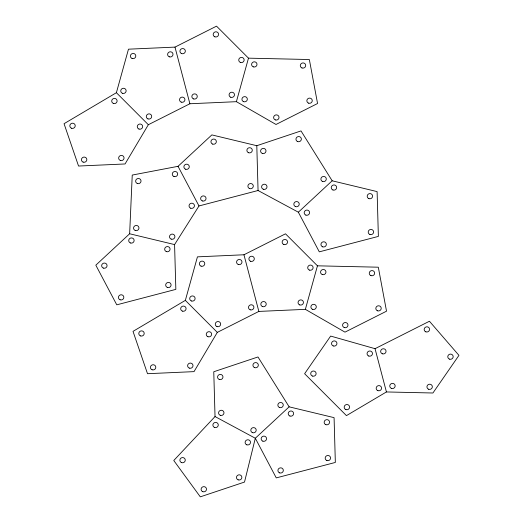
<?xml version="1.0" encoding="UTF-8"?>
<svg xmlns="http://www.w3.org/2000/svg" width="523" height="523" viewBox="0 0 523 523"><rect width="100%" height="100%" fill="white"/><g stroke="black" fill="none" stroke-linecap="round" stroke-linejoin="round"><path stroke-width="0.78" d="M129.645 233.768L132.241 175.068L178.036 166.314L211.861 134.901L256.8 145.708L301.013 130.92L332.17 180.788L377.109 191.601L378.377 236.396L319.305 251.851L298.352 212.201L258.061 190.509L198.995 205.957L174.577 244.581L175.846 289.376L116.773 304.831L95.82 265.181L129.645 233.768L174.577 244.581M116.394 92.708L128.475 49.182L174.983 47.109L216.529 26.15L248.484 58.158L309.348 59.53L317.559 103.515L276.013 124.474L236.403 101.678L189.888 103.757L148.349 124.716L125.062 163.961L78.548 166.039L64.048 123.703L116.394 92.708L148.349 124.716M236.403 101.678L248.484 58.158M185.358 300.372L197.439 256.852L243.953 254.773L285.493 233.814L317.448 265.821L378.312 267.201L386.523 311.185L344.984 332.138L305.367 309.348L258.859 311.42L217.313 332.38L194.026 371.631L147.512 373.703L133.012 331.366L185.358 300.372L217.313 332.38M305.367 309.348L317.448 265.821M215.031 416.556L173.767 460.502L200.302 496.85L244.509 482.062L255.316 438.248L289.141 406.835L334.079 417.648L335.341 462.443L276.268 477.898L255.316 438.248L215.031 416.556L213.763 371.755L257.976 356.967L289.141 406.835M298.352 212.201L332.17 180.788M386.432 391.949L346.448 415.622L304.615 373.716L330.647 336.073L375.043 348.684L429.435 321.246L458.952 355.365L432.92 393.002L386.432 391.949L375.043 348.684M178.036 166.314L198.995 205.957M243.953 254.773L258.859 311.42M174.983 47.109L189.888 103.757M256.8 145.708L258.061 190.509M171.204 239.129A2.713 2.602 -13.7 0 0 174.885 236.265A2.713 2.602 -13.7 0 0 170.531 234.677A2.713 2.602 -13.7 0 0 171.204 239.129M135.254 230.486A2.713 2.602 -13.7 0 0 138.935 227.616A2.713 2.602 -13.7 0 0 134.581 226.028A2.713 2.602 -13.7 0 0 135.254 230.486M137.333 183.521A2.713 2.602 -13.7 0 0 141.007 180.657A2.713 2.602 -13.7 0 0 136.653 179.069A2.713 2.602 -13.7 0 0 137.333 183.521M173.969 176.519A2.713 2.602 -13.7 0 0 177.65 173.649A2.713 2.602 -13.7 0 0 173.296 172.06A2.713 2.602 -13.7 0 0 173.969 176.519M190.732 208.232A2.713 2.602 -13.7 0 0 194.412 205.369A2.713 2.602 -13.7 0 0 190.058 203.78A2.713 2.602 -13.7 0 0 190.732 208.232M167.38 287.454A2.713 2.602 -13.7 0 0 171.06 284.584A2.713 2.602 -13.7 0 0 166.706 282.995A2.713 2.602 -13.7 0 0 167.38 287.454M120.127 299.81A2.713 2.602 -13.7 0 0 123.807 296.946A2.713 2.602 -13.7 0 0 119.453 295.358A2.713 2.602 -13.7 0 0 120.127 299.81M103.364 268.096A2.713 2.602 -13.7 0 0 107.038 265.226A2.713 2.602 -13.7 0 0 102.685 263.638A2.713 2.602 -13.7 0 0 103.364 268.096M130.423 242.966A2.713 2.602 -13.7 0 0 134.104 240.096A2.713 2.602 -13.7 0 0 129.743 238.508A2.713 2.602 -13.7 0 0 130.423 242.966M166.373 251.615A2.713 2.602 -13.7 0 0 170.047 248.745A2.713 2.602 -13.7 0 0 165.693 247.157A2.713 2.602 -13.7 0 0 166.373 251.615M332.948 189.986A2.713 2.602 -13.7 0 0 336.629 187.123A2.713 2.602 -13.7 0 0 332.275 185.528A2.713 2.602 -13.7 0 0 332.948 189.986M368.898 198.635A2.713 2.602 -13.7 0 0 372.579 195.765A2.713 2.602 -13.7 0 0 368.225 194.177A2.713 2.602 -13.7 0 0 368.898 198.635M369.911 234.474A2.713 2.602 -13.7 0 0 373.592 231.604A2.713 2.602 -13.7 0 0 369.238 230.015A2.713 2.602 -13.7 0 0 369.911 234.474M322.652 246.836A2.713 2.602 -13.7 0 0 326.332 243.966A2.713 2.602 -13.7 0 0 321.978 242.378A2.713 2.602 -13.7 0 0 322.652 246.836M305.89 215.116A2.713 2.602 -13.7 0 0 309.57 212.253A2.713 2.602 -13.7 0 0 305.216 210.658A2.713 2.602 -13.7 0 0 305.89 215.116M202.342 200.943A2.713 2.602 -13.7 0 0 206.023 198.08A2.713 2.602 -13.7 0 0 201.669 196.485A2.713 2.602 -13.7 0 0 202.342 200.943M185.58 169.223A2.713 2.602 -13.7 0 0 189.261 166.36A2.713 2.602 -13.7 0 0 184.907 164.771A2.713 2.602 -13.7 0 0 185.58 169.223M212.639 144.093A2.713 2.602 -13.7 0 0 216.319 141.23A2.713 2.602 -13.7 0 0 211.965 139.641A2.713 2.602 -13.7 0 0 212.639 144.093M248.588 152.742A2.713 2.602 -13.7 0 0 252.269 149.879A2.713 2.602 -13.7 0 0 247.915 148.29A2.713 2.602 -13.7 0 0 248.588 152.742M249.602 188.581A2.713 2.602 -13.7 0 0 253.282 185.717A2.713 2.602 -13.7 0 0 248.922 184.122A2.713 2.602 -13.7 0 0 249.602 188.581M263.304 189.254A2.713 2.602 -13.7 0 0 266.985 186.384A2.713 2.602 -13.7 0 0 262.631 184.796A2.713 2.602 -13.7 0 0 263.304 189.254M262.298 153.416A2.713 2.602 -13.7 0 0 265.972 150.546A2.713 2.602 -13.7 0 0 261.618 148.957A2.713 2.602 -13.7 0 0 262.298 153.416M297.665 141.583A2.713 2.602 -13.7 0 0 301.34 138.713A2.713 2.602 -13.7 0 0 296.986 137.124A2.713 2.602 -13.7 0 0 297.665 141.583M322.593 181.481A2.713 2.602 -13.7 0 0 326.274 178.611A2.713 2.602 -13.7 0 0 321.92 177.022A2.713 2.602 -13.7 0 0 322.593 181.481M295.534 206.611A2.713 2.602 -13.7 0 0 299.215 203.741A2.713 2.602 -13.7 0 0 294.861 202.153A2.713 2.602 -13.7 0 0 295.534 206.611M301.993 67.964A2.713 2.602 -13.7 0 0 305.667 65.094A2.713 2.602 -13.7 0 0 301.313 63.505A2.713 2.602 -13.7 0 0 301.993 67.964M308.557 103.149A2.713 2.602 -13.7 0 0 312.238 100.279A2.713 2.602 -13.7 0 0 307.884 98.69A2.713 2.602 -13.7 0 0 308.557 103.149M275.327 119.917A2.713 2.602 -13.7 0 0 279.001 117.047A2.713 2.602 -13.7 0 0 274.647 115.459A2.713 2.602 -13.7 0 0 275.327 119.917M243.633 101.678A2.713 2.602 -13.7 0 0 247.314 98.814A2.713 2.602 -13.7 0 0 242.96 97.219A2.713 2.602 -13.7 0 0 243.633 101.678M253.295 66.859A2.713 2.602 -13.7 0 0 256.976 63.996A2.713 2.602 -13.7 0 0 252.622 62.4A2.713 2.602 -13.7 0 0 253.295 66.859M181.233 102.142A2.713 2.602 -13.7 0 0 184.913 99.278A2.713 2.602 -13.7 0 0 180.559 97.69A2.713 2.602 -13.7 0 0 181.233 102.142M148.002 118.911A2.713 2.602 -13.7 0 0 151.677 116.047A2.713 2.602 -13.7 0 0 147.323 114.452A2.713 2.602 -13.7 0 0 148.002 118.911M122.441 93.303A2.713 2.602 -13.7 0 0 126.115 90.44A2.713 2.602 -13.7 0 0 121.761 88.851A2.713 2.602 -13.7 0 0 122.441 93.303M132.103 58.484A2.713 2.602 -13.7 0 0 135.777 55.621A2.713 2.602 -13.7 0 0 131.423 54.032A2.713 2.602 -13.7 0 0 132.103 58.484M169.308 56.824A2.713 2.602 -13.7 0 0 172.989 53.961A2.713 2.602 -13.7 0 0 168.635 52.372A2.713 2.602 -13.7 0 0 169.308 56.824M120.342 160.456A2.713 2.602 -13.7 0 0 124.023 157.586A2.713 2.602 -13.7 0 0 119.669 155.998A2.713 2.602 -13.7 0 0 120.342 160.456M83.131 162.117A2.713 2.602 -13.7 0 0 86.811 159.247A2.713 2.602 -13.7 0 0 82.457 157.658A2.713 2.602 -13.7 0 0 83.131 162.117M71.533 128.246A2.713 2.602 -13.7 0 0 75.207 125.383A2.713 2.602 -13.7 0 0 70.853 123.788A2.713 2.602 -13.7 0 0 71.533 128.246M113.413 103.449A2.713 2.602 -13.7 0 0 117.087 100.586A2.713 2.602 -13.7 0 0 112.733 98.997A2.713 2.602 -13.7 0 0 113.413 103.449M138.974 129.057A2.713 2.602 -13.7 0 0 142.648 126.193A2.713 2.602 -13.7 0 0 138.294 124.598A2.713 2.602 -13.7 0 0 138.974 129.057M214.875 36.832A2.713 2.602 -13.7 0 0 218.555 33.969A2.713 2.602 -13.7 0 0 214.201 32.38A2.713 2.602 -13.7 0 0 214.875 36.832M240.436 62.44A2.713 2.602 -13.7 0 0 244.117 59.576A2.713 2.602 -13.7 0 0 239.763 57.981A2.713 2.602 -13.7 0 0 240.436 62.44M230.774 97.258A2.713 2.602 -13.7 0 0 234.454 94.388A2.713 2.602 -13.7 0 0 230.1 92.8A2.713 2.602 -13.7 0 0 230.774 97.258M193.562 98.919A2.713 2.602 -13.7 0 0 197.243 96.055A2.713 2.602 -13.7 0 0 192.889 94.46A2.713 2.602 -13.7 0 0 193.562 98.919M181.638 53.601A2.713 2.602 -13.7 0 0 185.319 50.738A2.713 2.602 -13.7 0 0 180.965 49.142A2.713 2.602 -13.7 0 0 181.638 53.601M312.414 376.057A2.713 2.602 -13.7 0 0 316.095 373.187A2.713 2.602 -13.7 0 0 311.741 371.598A2.713 2.602 -13.7 0 0 312.414 376.057M333.249 345.945A2.713 2.602 -13.7 0 0 336.923 343.075A2.713 2.602 -13.7 0 0 332.569 341.486A2.713 2.602 -13.7 0 0 333.249 345.945M368.761 356.032A2.713 2.602 -13.7 0 0 372.441 353.162A2.713 2.602 -13.7 0 0 368.087 351.574A2.713 2.602 -13.7 0 0 368.761 356.032M377.868 390.642A2.713 2.602 -13.7 0 0 381.548 387.778A2.713 2.602 -13.7 0 0 377.194 386.183A2.713 2.602 -13.7 0 0 377.868 390.642M345.886 409.581A2.713 2.602 -13.7 0 0 349.56 406.711A2.713 2.602 -13.7 0 0 345.206 405.122A2.713 2.602 -13.7 0 0 345.886 409.581M425.859 331.844A2.713 2.602 -13.7 0 0 429.54 328.98A2.713 2.602 -13.7 0 0 425.186 327.391A2.713 2.602 -13.7 0 0 425.859 331.844M449.473 359.138A2.713 2.602 -13.7 0 0 453.153 356.274A2.713 2.602 -13.7 0 0 448.799 354.686A2.713 2.602 -13.7 0 0 449.473 359.138M428.644 389.249A2.713 2.602 -13.7 0 0 432.325 386.386A2.713 2.602 -13.7 0 0 427.964 384.797A2.713 2.602 -13.7 0 0 428.644 389.249M391.452 388.412A2.713 2.602 -13.7 0 0 395.133 385.543A2.713 2.602 -13.7 0 0 390.779 383.954A2.713 2.602 -13.7 0 0 391.452 388.412M382.346 353.796A2.713 2.602 -13.7 0 0 386.026 350.933A2.713 2.602 -13.7 0 0 381.672 349.344A2.713 2.602 -13.7 0 0 382.346 353.796M189.313 368.12A2.713 2.602 -13.7 0 0 192.987 365.257A2.713 2.602 -13.7 0 0 188.633 363.668A2.713 2.602 -13.7 0 0 189.313 368.12M152.101 369.781A2.713 2.602 -13.7 0 0 155.776 366.917A2.713 2.602 -13.7 0 0 151.422 365.329A2.713 2.602 -13.7 0 0 152.101 369.781M140.497 335.916A2.713 2.602 -13.7 0 0 144.178 333.046A2.713 2.602 -13.7 0 0 139.824 331.458A2.713 2.602 -13.7 0 0 140.497 335.916M182.377 311.12A2.713 2.602 -13.7 0 0 186.057 308.25A2.713 2.602 -13.7 0 0 181.703 306.661A2.713 2.602 -13.7 0 0 182.377 311.12M207.938 336.72A2.713 2.602 -13.7 0 0 211.619 333.857A2.713 2.602 -13.7 0 0 207.265 332.268A2.713 2.602 -13.7 0 0 207.938 336.72M262.526 306.589A2.713 2.602 -13.7 0 0 266.207 303.719A2.713 2.602 -13.7 0 0 261.853 302.131A2.713 2.602 -13.7 0 0 262.526 306.589M250.602 261.271A2.713 2.602 -13.7 0 0 254.283 258.401A2.713 2.602 -13.7 0 0 249.929 256.813A2.713 2.602 -13.7 0 0 250.602 261.271M283.839 244.503A2.713 2.602 -13.7 0 0 287.519 241.633A2.713 2.602 -13.7 0 0 283.165 240.044A2.713 2.602 -13.7 0 0 283.839 244.503M309.4 270.103A2.713 2.602 -13.7 0 0 313.081 267.24A2.713 2.602 -13.7 0 0 308.727 265.651A2.713 2.602 -13.7 0 0 309.4 270.103M299.738 304.922A2.713 2.602 -13.7 0 0 303.418 302.059A2.713 2.602 -13.7 0 0 299.064 300.47A2.713 2.602 -13.7 0 0 299.738 304.922M216.967 326.574A2.713 2.602 -13.7 0 0 220.647 323.711A2.713 2.602 -13.7 0 0 216.293 322.122A2.713 2.602 -13.7 0 0 216.967 326.574M191.405 300.973A2.713 2.602 -13.7 0 0 195.086 298.103A2.713 2.602 -13.7 0 0 190.732 296.515A2.713 2.602 -13.7 0 0 191.405 300.973M201.067 266.155A2.713 2.602 -13.7 0 0 204.741 263.285A2.713 2.602 -13.7 0 0 200.387 261.696A2.713 2.602 -13.7 0 0 201.067 266.155M238.279 264.494A2.713 2.602 -13.7 0 0 241.953 261.624A2.713 2.602 -13.7 0 0 237.599 260.036A2.713 2.602 -13.7 0 0 238.279 264.494M250.203 309.812A2.713 2.602 -13.7 0 0 253.877 306.942A2.713 2.602 -13.7 0 0 249.523 305.354A2.713 2.602 -13.7 0 0 250.203 309.812M322.26 274.529A2.713 2.602 -13.7 0 0 325.94 271.659A2.713 2.602 -13.7 0 0 321.586 270.071A2.713 2.602 -13.7 0 0 322.26 274.529M370.957 275.628A2.713 2.602 -13.7 0 0 374.631 272.764A2.713 2.602 -13.7 0 0 370.277 271.169A2.713 2.602 -13.7 0 0 370.957 275.628M377.528 310.812A2.713 2.602 -13.7 0 0 381.202 307.949A2.713 2.602 -13.7 0 0 376.848 306.36A2.713 2.602 -13.7 0 0 377.528 310.812M344.291 327.581A2.713 2.602 -13.7 0 0 347.965 324.718A2.713 2.602 -13.7 0 0 343.611 323.122A2.713 2.602 -13.7 0 0 344.291 327.581M312.597 309.348A2.713 2.602 -13.7 0 0 316.278 306.478A2.713 2.602 -13.7 0 0 311.924 304.889A2.713 2.602 -13.7 0 0 312.597 309.348M238.168 479.859A2.713 2.602 -13.7 0 0 241.842 476.989A2.713 2.602 -13.7 0 0 237.488 475.4A2.713 2.602 -13.7 0 0 238.168 479.859M202.793 491.692A2.713 2.602 -13.7 0 0 206.474 488.822A2.713 2.602 -13.7 0 0 202.12 487.233A2.713 2.602 -13.7 0 0 202.793 491.692M181.573 462.613A2.713 2.602 -13.7 0 0 185.247 459.75A2.713 2.602 -13.7 0 0 180.893 458.155A2.713 2.602 -13.7 0 0 181.573 462.613M214.58 427.454A2.713 2.602 -13.7 0 0 218.261 424.584A2.713 2.602 -13.7 0 0 213.907 422.996A2.713 2.602 -13.7 0 0 214.58 427.454M246.81 444.812A2.713 2.602 -13.7 0 0 250.484 441.942A2.713 2.602 -13.7 0 0 246.13 440.353A2.713 2.602 -13.7 0 0 246.81 444.812M325.868 424.683A2.713 2.602 -13.7 0 0 329.542 421.813A2.713 2.602 -13.7 0 0 325.188 420.224A2.713 2.602 -13.7 0 0 325.868 424.683M326.882 460.521A2.713 2.602 -13.7 0 0 330.556 457.651A2.713 2.602 -13.7 0 0 326.202 456.063A2.713 2.602 -13.7 0 0 326.882 460.521M279.622 472.884A2.713 2.602 -13.7 0 0 283.303 470.014A2.713 2.602 -13.7 0 0 278.949 468.425A2.713 2.602 -13.7 0 0 279.622 472.884M262.86 441.164A2.713 2.602 -13.7 0 0 266.534 438.3A2.713 2.602 -13.7 0 0 262.18 436.705A2.713 2.602 -13.7 0 0 262.86 441.164M289.919 416.033A2.713 2.602 -13.7 0 0 293.599 413.17A2.713 2.602 -13.7 0 0 289.239 411.575A2.713 2.602 -13.7 0 0 289.919 416.033M252.504 432.652A2.713 2.602 -13.7 0 0 256.178 429.788A2.713 2.602 -13.7 0 0 251.825 428.2A2.713 2.602 -13.7 0 0 252.504 432.652M220.275 415.301A2.713 2.602 -13.7 0 0 223.955 412.431A2.713 2.602 -13.7 0 0 219.595 410.843A2.713 2.602 -13.7 0 0 220.275 415.301M219.261 379.463A2.713 2.602 -13.7 0 0 222.942 376.593A2.713 2.602 -13.7 0 0 218.588 375.004A2.713 2.602 -13.7 0 0 219.261 379.463M254.629 367.63A2.713 2.602 -13.7 0 0 258.31 364.76A2.713 2.602 -13.7 0 0 253.956 363.171A2.713 2.602 -13.7 0 0 254.629 367.63M279.563 407.528A2.713 2.602 -13.7 0 0 283.237 404.658A2.713 2.602 -13.7 0 0 278.883 403.07A2.713 2.602 -13.7 0 0 279.563 407.528"/></g></svg>
